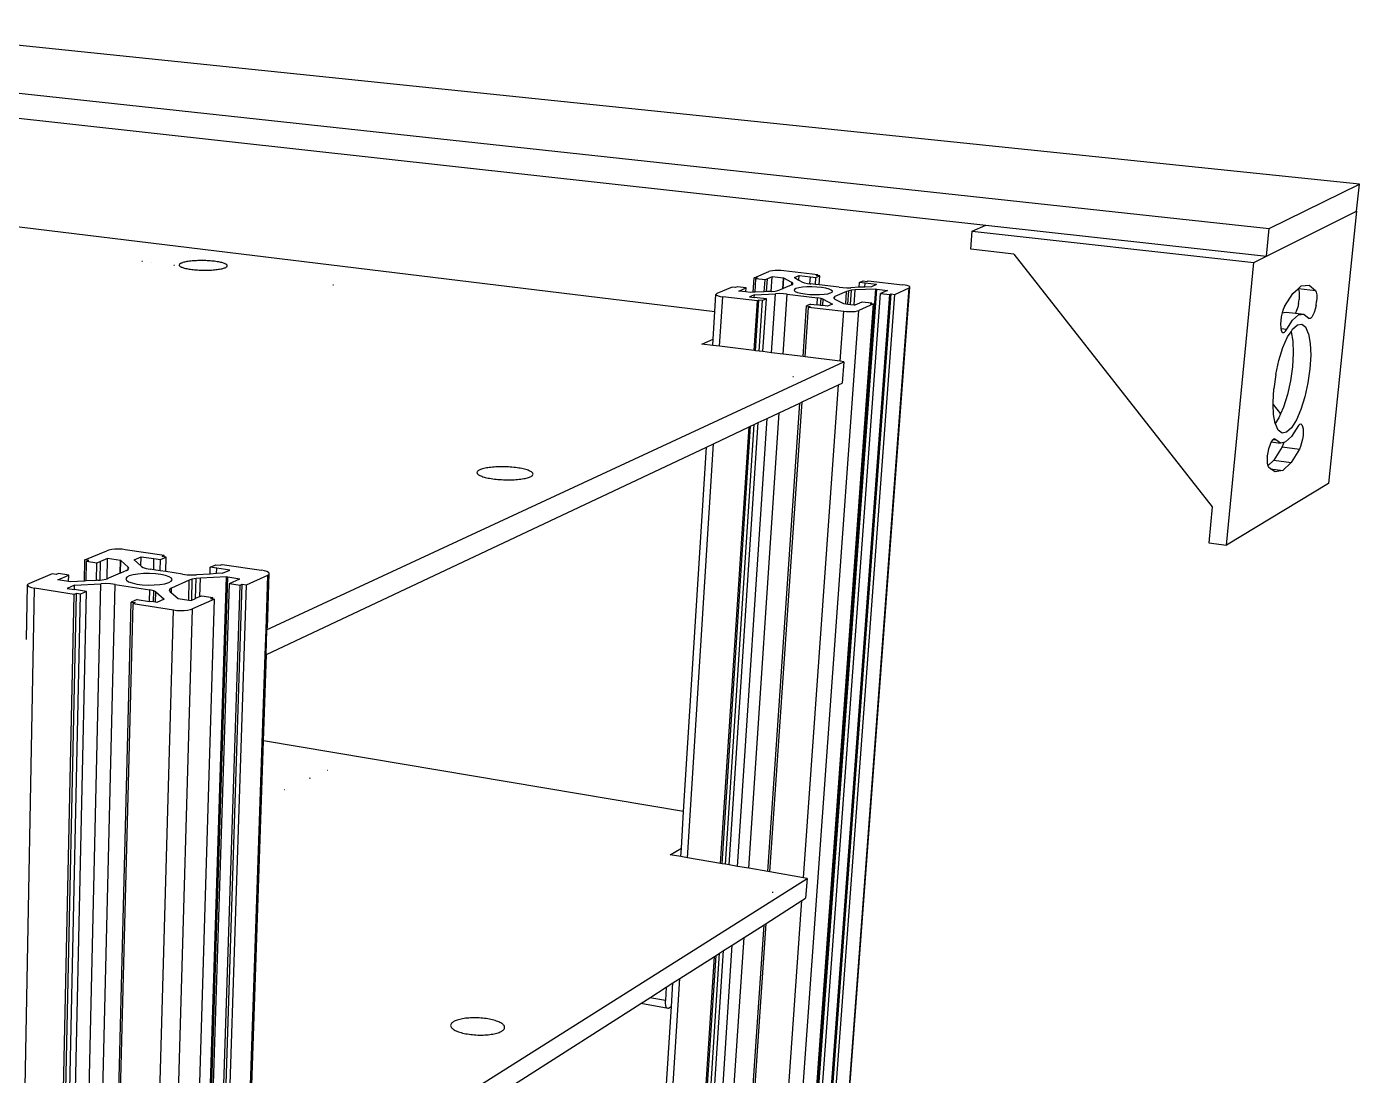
# Model space of a CAD drawing. Header units: millimetres. Extents: x -7 to 1163, y -7 to 637.
# Drawn here: x 919.7 to 1162.8, y 402.5 to 593.7 of the extents above; entities that cross this region are included whole.
import ezdxf

# ---------------------------------------------------------------- set-up
doc = ezdxf.new("R2010")
doc.units = ezdxf.units.MM

msp = doc.modelspace()

# ---------------------------------------------------------------- linework, layer by layer
for p, q in [((1162.8258, 564.99481), (885.41613, 593.71855)), ((899.83535, 583.61643), (1146.37441, 556.93734)), ((907.21116, 578.2825), (1094.67636, 557.53649)), ((1146.37441, 556.93734), (1162.8258, 564.99481)), ((1162.31871, 560.09403), (1162.8258, 564.99481)), ((897.99615, 559.68514), (1045.27175, 541.81738)), ((1145.87805, 551.8702), (1162.31871, 560.09403)), ((1162.31871, 560.09403), (1157.17948, 510.42585)), ((1092.2016, 556.44937), (1094.67636, 557.53649)), ((1094.67636, 557.53649), (1145.87805, 551.8702)), ((1145.87805, 551.8702), (1146.37441, 556.93734)), ((1091.9409, 553.14263), (1092.2016, 556.44937)), ((1092.2016, 556.44937), (1143.59387, 550.72762)), ((1099.7932, 552.25552), (1091.9409, 553.14263)), ((1099.7932, 552.25552), (1135.99153, 506.15686)), ((1143.59387, 550.72762), (1145.87805, 551.8702)), ((940.8788, 550.89457), (940.71981, 550.91416)), ((942.57588, 550.68545), (942.53967, 550.68991)), ((946.68957, 550.17853), (946.59158, 550.19061)), ((947.55128, 550.24324), (947.56724, 550.18576)), ((947.57554, 550.35738), (947.55405, 550.30053)), ((947.56724, 550.18576), (947.60188, 550.12832)), ((947.61563, 550.41354), (947.57554, 550.35738)), ((947.60188, 550.12832), (947.65507, 550.07118)), ((947.67415, 550.46878), (947.61563, 550.41354)), ((947.65507, 550.07118), (947.7266, 550.01458)), ((947.75082, 550.52286), (947.67415, 550.46878)), ((947.7266, 550.01458), (947.81616, 549.95877)), ((947.84531, 550.57556), (947.75082, 550.52286)), ((947.81616, 549.95877), (947.92339, 549.90398)), ((947.95721, 550.62667), (947.84531, 550.57556)), ((947.92339, 549.90398), (948.04784, 549.85045)), ((947.95721, 550.62667), (948.08555, 550.67574)), ((948.04784, 549.85045), (948.18899, 549.79841)), ((948.23119, 550.72311), (948.08555, 550.67574)), ((948.18899, 549.79841), (948.34624, 549.74809)), ((948.39209, 550.76809), (948.23119, 550.72311)), ((948.34624, 549.74809), (948.51892, 549.69971)), ((948.56802, 550.81064), (948.39209, 550.76809)), ((948.51892, 549.69971), (948.70629, 549.65347)), ((948.75824, 550.85059), (948.56802, 550.81064)), ((948.70629, 549.65347), (948.90757, 549.60958)), ((948.96192, 550.88776), (948.75824, 550.85059)), ((948.90757, 549.60958), (949.12188, 549.56822)), ((949.17819, 550.92201), (948.96192, 550.88776)), ((949.12188, 549.56822), (949.34832, 549.52958)), ((949.40614, 550.95317), (949.17819, 550.92201)), ((949.34832, 549.52958), (949.5859, 549.49382)), ((949.64479, 550.98114), (949.40614, 550.95317)), ((949.5859, 549.49382), (949.8336, 549.4611)), ((949.89312, 551.00578), (949.64479, 550.98114)), ((949.8336, 549.4611), (950.09037, 549.43157)), ((950.15008, 551.02699), (949.89312, 551.00578)), ((950.09037, 549.43157), (950.35509, 549.40534)), ((950.41457, 551.04469), (950.15008, 551.02699)), ((950.68549, 551.0588), (950.41457, 551.04469)), ((950.96167, 551.06926), (950.68549, 551.0588)), ((951.24195, 551.07603), (950.96167, 551.06926)), ((951.52514, 551.07908), (951.24195, 551.07603)), ((951.81003, 551.07839), (951.52514, 551.07908)), ((952.09544, 551.07398), (951.81003, 551.07839)), ((952.38014, 551.06585), (952.09544, 551.07398)), ((952.66293, 551.05404), (952.38014, 551.06585)), ((952.94261, 551.03861), (952.66293, 551.05404)), ((953.218, 551.01961), (952.94261, 551.03861)), ((953.48793, 550.99713), (953.218, 551.01961)), ((953.75126, 550.97126), (953.48793, 550.99713)), ((954.00685, 550.9421), (953.75126, 550.97126)), ((954.25364, 550.90979), (954.00685, 550.9421)), ((954.22428, 549.42155), (954.46392, 549.44989)), ((954.49056, 550.87445), (954.25364, 550.90979)), ((954.46392, 549.44989), (954.6926, 549.48145)), ((954.71661, 550.83624), (954.49056, 550.87445)), ((954.6926, 549.48145), (954.90933, 549.51611)), ((954.93082, 550.79532), (954.71661, 550.83624)), ((954.90933, 549.51611), (955.11319, 549.55371)), ((955.13228, 550.75185), (954.93082, 550.79532)), ((955.11319, 549.55371), (955.3033, 549.59409)), ((955.32012, 550.70603), (955.13228, 550.75185)), ((955.3033, 549.59409), (955.47886, 549.63708)), ((955.49353, 550.65804), (955.32012, 550.70603)), ((955.47886, 549.63708), (955.6391, 549.68248)), ((955.65176, 550.60809), (955.49353, 550.65804)), ((955.6391, 549.68248), (955.78334, 549.7301)), ((955.79414, 550.55639), (955.65176, 550.60809)), ((955.78334, 549.7301), (955.91099, 549.77974)), ((955.92005, 550.50317), (955.79414, 550.55639)), ((955.91099, 549.77974), (956.02149, 549.83117)), ((956.02893, 550.44863), (955.92005, 550.50317)), ((956.02149, 549.83117), (956.11438, 549.88418)), ((956.12031, 550.39303), (956.02893, 550.44863)), ((956.11438, 549.88418), (956.18928, 549.93853)), ((956.19379, 550.33658), (956.12031, 550.39303)), ((956.18928, 549.93853), (956.26461, 549.99351)), ((956.24904, 550.27955), (956.19379, 550.33658)), ((956.28581, 550.22216), (956.24904, 550.27955)), ((956.26461, 549.99351), (956.30268, 550.04981)), ((956.30393, 550.16466), (956.28581, 550.22216)), ((956.30268, 550.04981), (956.30393, 550.10674)), ((956.30393, 550.10674), (956.30393, 550.16466)), ((1138.5843, 499.18169), (1143.59387, 550.72762)), ((950.35509, 549.40534), (950.62662, 549.38255)), ((950.62662, 549.38255), (950.90378, 549.36328)), ((950.90378, 549.36328), (951.18539, 549.34762)), ((951.18539, 549.34762), (951.47021, 549.33564)), ((951.47021, 549.33564), (951.75702, 549.32739)), ((951.75702, 549.32739), (952.04458, 549.3229)), ((952.04458, 549.3229), (952.33164, 549.32221)), ((952.33164, 549.32221), (952.61695, 549.3253)), ((952.61695, 549.3253), (952.89929, 549.33217)), ((952.89929, 549.33217), (953.17743, 549.34279)), ((953.17743, 549.34279), (953.45016, 549.35711)), ((953.45016, 549.35711), (953.71631, 549.37506)), ((953.71631, 549.37506), (953.97472, 549.39658)), ((953.97472, 549.39658), (954.22428, 549.42155)), ((1052.23149, 545.30097), (1052.40315, 547.94294)), ((1052.40315, 547.94294), (1055.0996, 549.08388)), ((1053.03748, 547.86821), (1052.40315, 547.94294)), ((1052.60266, 545.31778), (1052.76108, 547.75109)), ((1052.76108, 547.75109), (1053.03748, 547.86821)), ((1054.41282, 547.55636), (1052.76108, 547.75109)), ((1054.27072, 545.39333), (1054.41282, 547.55636)), ((1054.85398, 547.74401), (1054.41282, 547.55636)), ((1054.70047, 545.4128), (1054.85398, 547.74401)), ((1055.73418, 548.11841), (1054.85398, 547.74401)), ((1055.3767, 549.16625), (1055.0996, 549.08388)), ((1055.76389, 549.22784), (1055.3767, 549.16625)), ((1055.55778, 545.45163), (1055.73418, 548.11841)), ((1057.76733, 547.87945), (1055.73418, 548.11841)), ((1056.23481, 549.2645), (1055.76389, 549.22784)), ((1056.75749, 549.27375), (1056.23481, 549.2645)), ((1057.2965, 549.25497), (1056.75749, 549.27375)), ((1057.81529, 549.20942), (1057.2965, 549.25497)), ((1057.63743, 545.93705), (1057.76733, 547.87945)), ((1057.68933, 545.95941), (1057.81737, 547.87357)), ((1057.81737, 547.87357), (1057.76733, 547.87945)), ((1064.0323, 548.48286), (1057.81529, 549.20942)), ((1059.3263, 547.07438), (1057.81737, 547.87357)), ((1059.29943, 546.65303), (1059.3263, 547.07438)), ((1059.50497, 546.92913), (1059.3263, 547.07438)), ((1059.74686, 547.96327), (1059.76832, 547.97247)), ((1059.76832, 547.97247), (1060.63986, 548.34615)), ((1059.76832, 547.97247), (1060.58409, 547.5245)), ((1060.58409, 547.5245), (1060.63986, 548.34615)), ((1060.58409, 547.5245), (1061.27394, 547.16298)), ((1060.63986, 548.34615), (1062.67602, 548.10765)), ((1061.27394, 547.16298), (1061.62868, 547.02625)), ((1061.62868, 547.02625), (1062.13491, 546.90689)), ((1062.58895, 546.83857), (1062.67602, 548.10765)), ((1062.67602, 548.10765), (1063.69566, 547.98822)), ((1063.6077, 546.71305), (1063.69566, 547.98822)), ((1063.69566, 547.98822), (1064.39887, 548.29188)), ((1063.76208, 548.36635), (1064.0323, 548.48286)), ((1064.02215, 548.33594), (1063.76208, 548.36635)), ((1064.02215, 548.33594), (1064.0323, 548.48286)), ((1064.39887, 548.29188), (1064.02215, 548.33594)), ((1064.28408, 546.63339), (1064.39887, 548.29188)), ((1071.57156, 546.20152), (1071.6331, 547.05848)), ((1071.6331, 547.05848), (1072.3288, 547.36455)), ((1072.66187, 546.93798), (1071.6331, 547.05848)), ((1072.3288, 547.36455), (1072.97104, 547.28945)), ((1072.97104, 547.28945), (1073.23791, 547.40703)), ((1073.23791, 547.40703), (1079.47734, 546.67753)), ((975.71602, 546.6017), (975.55956, 546.62098)), ((1045.27175, 541.81738), (1045.46257, 544.86653)), ((1045.4759, 544.97634), (1045.46257, 544.86653)), ((1045.46257, 544.86653), (1045.59164, 544.75532)), ((1045.63053, 545.07727), (1045.4759, 544.97634)), ((1045.59164, 544.75532), (1045.85449, 544.65029)), ((1048.39295, 546.24613), (1045.63053, 545.07727)), ((1045.85449, 544.65029), (1046.23334, 544.55862)), ((1049.03058, 546.17031), (1048.39295, 546.24613)), ((1049.31071, 546.28901), (1049.03058, 546.17031)), ((1050.96985, 546.09185), (1049.31071, 546.28901)), ((1049.62556, 545.52005), (1050.96985, 546.09185)), ((1050.92298, 545.36539), (1049.62556, 545.52005)), ((1049.66194, 203.17374), (1074.64908, 545.89526)), ((1049.70609, 203.16089), (1074.69997, 545.88928)), ((1049.81908, 203.12801), (1074.8302, 545.87398)), ((1050.43495, 202.94879), (1075.48747, 545.07179)), ((1050.92298, 545.36539), (1050.96985, 546.09185)), ((1051.67494, 545.27576), (1050.92298, 545.36539)), ((1052.47079, 544.84361), (1051.57302, 544.45869)), ((1052.23149, 545.30097), (1051.67494, 545.27576)), ((1051.78695, 200.97811), (1077.17706, 544.8726)), ((1052.03305, 201.23564), (1077.44453, 544.99261)), ((1052.60266, 545.31778), (1052.23149, 545.30097)), ((1052.439, 544.3551), (1052.47079, 544.84361)), ((1052.47079, 544.84361), (1052.49283, 544.85306)), ((1052.49283, 544.85306), (1056.32076, 545.03312)), ((1052.59691, 201.0712), (1078.09489, 544.91598)), ((1054.27072, 545.39333), (1052.60266, 545.31778)), ((1054.70047, 545.4128), (1054.27072, 545.39333)), ((1055.55778, 545.45163), (1054.70047, 545.4128)), ((1055.02191, 203.61374), (1080.72824, 546.10007)), ((1055.63675, 545.4552), (1055.55778, 545.45163)), ((1055.60678, 534.28533), (1056.32076, 545.03312)), ((1055.63675, 545.4552), (1056.26286, 545.51033)), ((1056.26286, 545.51033), (1056.76976, 545.5991)), ((1057.0287, 545.04588), (1056.32076, 545.03312)), ((1056.76976, 545.5991), (1057.12289, 545.71539)), ((1057.75882, 545.01998), (1057.0287, 545.04588)), ((1057.63743, 545.93705), (1057.12289, 545.71539)), ((1057.44487, 234.57677), (1080.84709, 546.20175)), ((1057.68933, 545.95941), (1057.63743, 545.93705)), ((1059.29943, 546.65303), (1057.68933, 545.95941)), ((1057.7269, 534.02146), (1058.46168, 544.95716)), ((1058.46168, 544.95716), (1057.75882, 545.01998)), ((1058.46168, 544.95716), (1063.99691, 544.29872)), ((1059.29943, 546.65303), (1059.49592, 546.78541)), ((1059.49592, 546.78541), (1059.50497, 546.92913)), ((1059.76653, 545.8261), (1059.71481, 545.64595)), ((1059.71481, 545.64595), (1059.90081, 545.46123)), ((1060.05191, 545.98945), (1059.76653, 545.8261)), ((1059.90081, 545.46123), (1060.31236, 545.28452)), ((1060.55114, 546.12495), (1060.05191, 545.98945)), ((1060.31236, 545.28452), (1060.92182, 545.12795)), ((1061.23007, 546.22347), (1060.55114, 546.12495)), ((1060.92182, 545.12795), (1061.68779, 545.00226)), ((1062.04256, 546.27841), (1061.23007, 546.22347)), ((1061.68779, 545.00226), (1062.55794, 544.91615)), ((1062.93365, 546.28608), (1062.04256, 546.27841)), ((1062.13491, 546.90689), (1062.58895, 546.83857)), ((1062.55794, 544.91615), (1063.47261, 544.87557)), ((1062.58895, 546.83857), (1062.7582, 546.8131)), ((1063.6077, 546.71305), (1062.7582, 546.8131)), ((1063.84311, 546.24596), (1062.93365, 546.28608)), ((1063.47261, 544.87557), (1064.36892, 544.88333)), ((1064.28408, 546.63339), (1063.6077, 546.71305)), ((1064.70949, 546.16075), (1063.84311, 546.24596)), ((1067.91812, 546.2054), (1064.28408, 546.63339)), ((1064.36892, 544.88333), (1065.18528, 544.93889)), ((1065.47413, 546.03615), (1064.70949, 546.16075)), ((1065.18528, 544.93889), (1065.86567, 545.0384)), ((1066.08504, 545.88057), (1065.47413, 546.03615)), ((1065.86567, 545.0384), (1066.36356, 545.17499)), ((1066.50046, 545.70449), (1066.08504, 545.88057)), ((1066.36356, 545.17499), (1066.64517, 545.33924)), ((1066.69169, 545.51985), (1066.50046, 545.70449)), ((1066.64517, 545.33924), (1066.69169, 545.51985)), ((1069.30016, 545.45542), (1067.14072, 544.50307)), ((1067.91812, 546.2054), (1068.62015, 546.1432)), ((1068.62015, 546.1432), (1069.34815, 546.11754)), ((1069.13955, 543.19401), (1069.30016, 545.45542)), ((1069.68624, 545.58109), (1069.30016, 545.45542)), ((1069.34815, 546.11754), (1070.05218, 546.13018)), ((1069.51322, 543.14946), (1069.68624, 545.58109)), ((1070.20493, 545.66569), (1069.68624, 545.58109)), ((1070.02111, 543.08892), (1070.20493, 545.66569)), ((1071.57156, 546.20152), (1070.05218, 546.13018)), ((1070.83889, 545.71604), (1070.20493, 545.66569)), ((1070.64556, 543.01449), (1070.83889, 545.71604)), ((1074.64908, 545.89526), (1070.83889, 545.71604)), ((1072.61224, 546.25038), (1071.57156, 546.20152)), ((1072.61224, 546.25038), (1072.66187, 546.93798)), ((1073.84639, 546.30832), (1072.61224, 546.25038)), ((1074.72255, 546.69661), (1072.66187, 546.93798)), ((1074.72255, 546.69661), (1073.84639, 546.30832)), ((1074.64908, 545.89526), (1074.69997, 545.88928)), ((1074.69997, 545.88928), (1074.8302, 545.87398)), ((1074.8302, 545.87398), (1076.77191, 545.64576)), ((1076.77191, 545.64576), (1075.48747, 545.07179)), ((1075.48747, 545.07179), (1077.17706, 544.8726)), ((1077.17706, 544.8726), (1077.44453, 544.99261)), ((1077.44453, 544.99261), (1078.09489, 544.91598)), ((1078.09489, 544.91598), (1080.72824, 546.10007)), ((1079.96212, 546.61002), (1079.47734, 546.67753)), ((1080.36515, 546.5223), (1079.96212, 546.61002)), ((1080.65896, 546.42031), (1080.36515, 546.5223)), ((1080.8234, 546.31099), (1080.65896, 546.42031)), ((1080.72824, 546.10007), (1080.84709, 546.20175)), ((1080.84709, 546.20175), (1080.8234, 546.31099)), ((1149.16199, 542.67558), (1150.71046, 545.09977)), ((1150.71046, 545.09977), (1151.65182, 545.92771)), ((1151.65182, 545.92771), (1151.72498, 545.99205)), ((1151.65182, 545.92771), (1151.75796, 545.68201)), ((1151.72498, 545.99205), (1152.239, 546.44414)), ((1151.72498, 545.99205), (1154.82375, 545.64138)), ((1151.75796, 545.68201), (1151.84227, 545.21239)), ((1151.86612, 544.62729), (1151.82796, 543.96654)), ((1151.84227, 545.21239), (1151.86612, 544.62729)), ((1152.239, 546.44414), (1153.64178, 546.62495)), ((1153.64178, 546.62495), (1154.82375, 545.64138)), ((1154.82375, 545.64138), (1154.96134, 545.31904)), ((1154.96134, 545.31904), (1155.04419, 544.84888)), ((1155.04419, 544.84888), (1155.06674, 544.26303)), ((1046.13373, 535.46438), (1046.70241, 544.4866)), ((1046.23334, 544.55862), (1046.70241, 544.4866)), ((1053.01015, 543.73034), (1046.70241, 544.4866)), ((1049.45779, 203.15037), (1074.22052, 543.17503)), ((1051.57302, 544.45869), (1052.439, 544.3551)), ((1052.41943, 534.68204), (1053.01015, 543.73034)), ((1054.66545, 544.08879), (1052.439, 544.3551)), ((1052.68943, 534.64844), (1053.29115, 543.8515)), ((1053.29115, 543.8515), (1053.01015, 543.73034)), ((1053.93681, 543.77414), (1053.29115, 543.8515)), ((1053.33278, 534.56836), (1053.93681, 543.77414)), ((1054.66545, 544.08879), (1053.93681, 543.77414)), ((1054.03265, 534.48126), (1054.66545, 544.08879)), ((1061.34502, 533.57114), (1061.97784, 542.8107)), ((1061.72796, 533.52347), (1062.35158, 542.61037)), ((1062.6988, 543.12788), (1061.97784, 542.8107)), ((1061.97784, 542.8107), (1062.62913, 542.73267)), ((1062.62913, 542.73267), (1062.35158, 542.61037)), ((1062.35158, 542.61037), (1068.75909, 541.84215)), ((1062.6988, 543.12788), (1063.90594, 542.98349)), ((1063.90594, 542.98349), (1063.99691, 544.29872)), ((1064.55883, 542.9054), (1063.90594, 542.98349)), ((1064.64684, 544.17346), (1063.99691, 544.29872)), ((1064.55883, 542.9054), (1064.64684, 544.17346)), ((1064.94372, 542.85936), (1064.55883, 542.9054)), ((1065.02666, 544.05209), (1064.64684, 544.17346)), ((1064.94372, 542.85936), (1065.02666, 544.05209)), ((1065.82585, 542.75384), (1064.94372, 542.85936)), ((1065.02666, 544.05209), (1066.70687, 543.14428)), ((1066.70687, 543.14428), (1065.82585, 542.75384)), ((1066.94666, 544.36812), (1066.94209, 544.22127)), ((1066.94209, 544.22127), (1067.11211, 544.09597)), ((1067.14072, 544.50307), (1066.94666, 544.36812)), ((1067.11211, 544.09597), (1067.14072, 544.50307)), ((1067.11211, 544.09597), (1067.16198, 544.05921)), ((1067.16198, 544.05921), (1068.74452, 543.24109)), ((1068.74452, 543.24109), (1069.13955, 543.19401)), ((1069.13955, 543.19401), (1069.51322, 543.14946)), ((1069.51322, 543.14946), (1070.02111, 543.08892)), ((1070.02111, 543.08892), (1070.64556, 543.01449)), ((1070.64556, 543.01449), (1070.83344, 542.9921)), ((1070.83344, 542.9921), (1072.1404, 543.57612)), ((1074.22052, 543.17503), (1071.55125, 541.97558)), ((1072.1404, 543.57612), (1073.8378, 543.37442)), ((1073.8378, 543.37442), (1073.56667, 543.25278)), ((1073.56667, 543.25278), (1073.82671, 543.22186)), ((1073.82671, 543.22186), (1073.8378, 543.37442)), ((1073.82671, 543.22186), (1074.22052, 543.17503)), ((1148.93559, 542.15732), (1148.7535, 541.57854)), ((1149.16199, 542.67558), (1148.93559, 542.15732)), ((1151.58019, 542.59949), (1151.3874, 541.98579)), ((1151.73044, 543.27499), (1151.58019, 542.59949)), ((1151.73044, 543.27499), (1151.82796, 543.96654)), ((1154.77874, 542.23232), (1154.586, 541.61765)), ((1154.92932, 542.90884), (1154.77874, 542.23232)), ((1154.92932, 542.90884), (1155.02755, 543.60139)), ((1155.06674, 544.26303), (1155.02755, 543.60139)), ((1044.9563, 536.77677), (1045.27175, 541.81738)), ((1046.5839, 194.77074), (1071.55125, 541.97558)), ((1068.11276, 532.7288), (1068.75909, 541.84215)), ((1068.75909, 541.84215), (1069.29664, 541.79367)), ((1069.29664, 541.79367), (1069.85394, 541.77367)), ((1069.85394, 541.77367), (1070.39282, 541.78352)), ((1070.39282, 541.78352), (1070.87636, 541.82255)), ((1070.87636, 541.82255), (1071.27149, 541.88807)), ((1071.27149, 541.88807), (1071.55125, 541.97558)), ((1148.48822, 540.14489), (1148.45051, 539.47518)), ((1148.58674, 540.84707), (1148.48822, 540.14489)), ((1148.73935, 541.53357), (1148.58674, 540.84707)), ((1148.7535, 541.57854), (1148.73935, 541.53357)), ((1148.7535, 541.57854), (1149.46648, 541.67803)), ((1149.46648, 541.67803), (1151.16785, 541.48179)), ((1149.59409, 538.5626), (1150.65777, 540.23575)), ((1150.65777, 540.23575), (1151.70956, 541.17079)), ((1151.3874, 541.98579), (1151.16785, 541.48179)), ((1151.16785, 541.48179), (1152.67699, 541.30771)), ((1151.70956, 541.17079), (1152.67699, 541.30771)), ((1152.67699, 541.30771), (1153.67801, 540.49319)), ((1153.89422, 540.52429), (1153.67801, 540.49319)), ((1154.12824, 540.73353), (1153.89422, 540.52429)), ((1154.36416, 541.10647), (1154.12824, 540.73353)), ((1154.586, 541.61765), (1154.36416, 541.10647)), ((1148.45051, 539.47518), (1148.47614, 538.88375)), ((1148.47614, 538.88375), (1148.51204, 538.68902)), ((1148.51204, 538.68902), (1149.59409, 538.5626)), ((1148.51204, 538.68902), (1148.56328, 538.41096)), ((1148.56328, 538.41096), (1148.70589, 538.08893)), ((1148.70589, 538.08893), (1148.89415, 537.93936)), ((1148.89415, 537.93936), (1149.11518, 537.97215)), ((1149.11518, 537.97215), (1149.3539, 538.18479)), ((1149.3539, 538.18479), (1149.59409, 538.5626)), ((1149.74191, 537.15552), (1150.3585, 538.10397)), ((1150.3585, 538.10397), (1150.63972, 538.57004)), ((1150.3585, 538.10397), (1150.67648, 536.36122)), ((1150.63972, 538.57004), (1151.52802, 539.36263)), ((1151.52802, 539.36263), (1152.3457, 539.48189)), ((1152.3457, 539.48189), (1153.03721, 538.92358)), ((1153.55626, 537.72981), (1153.03721, 538.92358)), ((1153.55626, 537.72981), (1153.86879, 535.9851)), ((1042.88121, 535.8692), (1044.9563, 536.77677)), ((1044.8839, 535.61994), (1042.88121, 535.8692)), ((1044.8839, 535.61994), (1044.9563, 536.77677)), ((1046.13373, 535.46438), (1044.8839, 535.61994)), ((1052.41943, 534.68204), (1046.13373, 535.46438)), ((1148.16381, 532.88164), (1148.89694, 535.2148)), ((1148.89694, 535.2148), (1149.74191, 537.15552)), ((1150.67648, 536.36122), (1150.7674, 534.18864)), ((1153.86879, 535.9851), (1153.95489, 533.8098)), ((963.49223, 483.75804), (1068.77696, 532.64613)), ((1052.68943, 534.64844), (1052.41943, 534.68204)), ((1053.33278, 534.56836), (1052.68943, 534.64844)), ((1054.03265, 534.48126), (1053.33278, 534.56836)), ((1055.60678, 534.28533), (1054.03265, 534.48126)), ((1057.7269, 534.02146), (1055.60678, 534.28533)), ((1061.34502, 533.57114), (1057.7269, 534.02146)), ((1061.72796, 533.52347), (1061.34502, 533.57114)), ((1068.11276, 532.7288), (1061.72796, 533.52347)), ((1068.77696, 532.64613), (1068.11276, 532.7288)), ((1068.77696, 532.64613), (1068.5003, 528.75835)), ((1147.59381, 530.31829), (1148.16381, 532.88164)), ((1150.7674, 534.18864), (1150.62619, 531.73364)), ((1153.95489, 533.8098), (1153.80983, 531.35149)), ((1147.59381, 530.31829), (1147.22662, 527.70358)), ((1150.62619, 531.73364), (1150.26305, 529.16095)), ((1153.80983, 531.35149), (1153.44407, 528.77515)), ((1059.60237, 529.88316), (1059.50275, 529.89576)), ((1061.16364, 525.3005), (1067.80803, 528.43207)), ((1061.43464, 438.56678), (1067.80803, 528.43207)), ((1067.80803, 528.43207), (1068.5003, 528.75835)), ((1147.0874, 525.21958), (1147.22662, 527.70358)), ((1150.26305, 529.16095), (1149.7026, 526.64214)), ((1153.44407, 528.77515), (1152.88237, 526.25256)), ((1055.28384, 439.62383), (1061.16364, 525.3005)), ((1060.76572, 525.11296), (1061.16364, 525.3005)), ((1147.10568, 524.81121), (1147.0874, 525.21958)), ((1149.7026, 526.64214), (1148.9822, 524.34486)), ((1152.88237, 526.25256), (1152.16221, 523.95162)), ((1051.42875, 440.28635), (1057.00937, 523.34256)), ((1054.81103, 522.30646), (1057.00937, 523.34256)), ((1054.91489, 439.68724), (1060.76572, 525.11296)), ((1057.00937, 523.34256), (1060.76572, 525.11296)), ((1147.10568, 524.81121), (1148.4469, 523.10879)), ((1147.18505, 523.03814), (1147.10568, 524.81121)), ((1147.49767, 521.38288), (1147.18505, 523.03814)), ((1148.4469, 523.10879), (1148.14969, 522.42249)), ((1148.9822, 524.34486), (1148.4469, 523.10879)), ((1152.16221, 523.95162), (1151.33138, 522.02596)), ((1045.01332, 517.6887), (1051.5099, 520.7506)), ((1046.31411, 441.16533), (1051.5099, 520.7506)), ((1046.57432, 441.12061), (1051.78936, 520.88231)), ((1047.19435, 441.01406), (1052.45539, 521.19622)), ((1047.86882, 440.89815), (1053.18013, 521.5378)), ((1049.38577, 440.63745), (1054.81103, 522.30646)), ((1051.5099, 520.7506), (1051.78936, 520.88231)), ((1051.78936, 520.88231), (1052.45539, 521.19622)), ((1052.45539, 521.19622), (1053.18013, 521.5378)), ((1053.18013, 521.5378), (1054.81103, 522.30646)), ((1148.14969, 522.42249), (1147.49767, 521.38288)), ((1147.51172, 521.30849), (1147.49767, 521.38288)), ((1148.04374, 520.14695), (1147.51172, 521.30849)), ((1150.44511, 520.6053), (1149.56265, 519.78702)), ((1151.71058, 521.0372), (1150.42748, 518.97724)), ((1151.33138, 522.02596), (1150.44511, 520.6053)), ((1151.71058, 521.0372), (1151.94411, 521.25409)), ((1151.94411, 521.25409), (1152.15963, 521.29504)), ((1152.15963, 521.29504), (1152.34246, 521.15752)), ((1152.34246, 521.15752), (1152.48019, 520.85119)), ((1152.48019, 520.85119), (1152.56354, 520.39715)), ((1152.56354, 520.39715), (1152.58692, 519.82644)), ((1146.69974, 517.91458), (1146.47471, 517.39469)), ((1146.76841, 518.02431), (1146.69974, 517.91458)), ((1146.93956, 518.29778), (1146.76841, 518.02431)), ((1146.76841, 518.02431), (1148.41444, 517.81557)), ((1147.13687, 518.48037), (1146.93956, 518.29778)), ((1147.17775, 518.51821), (1147.13687, 518.48037)), ((1147.13687, 518.48037), (1147.58543, 518.4236)), ((1147.39804, 518.56103), (1147.17775, 518.51821)), ((1147.58543, 518.4236), (1147.39804, 518.56103)), ((1148.41444, 517.81557), (1147.58543, 518.4236)), ((1148.74355, 519.62939), (1148.04374, 520.14695)), ((1149.04568, 517.93971), (1148.41444, 517.81557)), ((1149.56265, 519.78702), (1148.74355, 519.62939)), ((1149.04568, 517.93971), (1148.94415, 517.61555)), ((1149.38386, 518.00621), (1149.04568, 517.93971)), ((1150.42748, 518.97724), (1149.38386, 518.00621)), ((1152.30268, 517.82576), (1152.11134, 517.21371)), ((1152.45187, 518.49563), (1152.30268, 517.82576)), ((1152.54882, 519.17793), (1152.45187, 518.49563)), ((1152.58692, 519.82644), (1152.54882, 519.17793)), ((963.47276, 479.25784), (1043.72368, 517.08088)), ((1039.5675, 450.66959), (1043.72368, 517.08088)), ((1040.25562, 442.20652), (1045.01332, 517.6887)), ((1043.72368, 517.08088), (1045.01332, 517.6887)), ((1146.03151, 515.40234), (1145.99489, 514.74611)), ((1146.12874, 516.09398), (1146.03151, 515.48607)), ((1146.03151, 515.40234), (1146.03151, 515.48607)), ((1146.27992, 516.77364), (1146.12874, 516.09398)), ((1146.47471, 517.39469), (1146.27992, 516.77364)), ((1148.72318, 517.10367), (1147.20356, 514.66602)), ((1148.94415, 517.61555), (1148.72318, 517.10367)), ((1148.72318, 517.10367), (1151.89081, 516.70094)), ((1151.89081, 516.70094), (1150.37636, 514.25865)), ((1152.11134, 517.21371), (1151.89081, 516.70094)), ((1002.53372, 513.0001), (1002.3778, 512.9363)), ((1002.70852, 513.06087), (1002.53372, 513.0001)), ((1002.90144, 513.11836), (1002.70852, 513.06087)), ((1003.11166, 513.17233), (1002.90144, 513.11836)), ((1003.33827, 513.22254), (1003.11166, 513.17233)), ((1003.58031, 513.2688), (1003.33827, 513.22254)), ((1003.83674, 513.3109), (1003.58031, 513.2688)), ((1004.10647, 513.34867), (1003.83674, 513.3109)), ((1004.38834, 513.38195), (1004.10647, 513.34867)), ((1004.68117, 513.4106), (1004.38834, 513.38195)), ((1004.98372, 513.4345), (1004.68117, 513.4106)), ((1005.29469, 513.45356), (1004.98372, 513.4345)), ((1005.61278, 513.46768), (1005.29469, 513.45356)), ((1005.93664, 513.47682), (1005.61278, 513.46768)), ((1006.26489, 513.48094), (1005.93664, 513.47682)), ((1006.59616, 513.48001), (1006.26489, 513.48094)), ((1006.92904, 513.47405), (1006.59616, 513.48001)), ((1007.26212, 513.46307), (1006.92904, 513.47405)), ((1007.594, 513.44713), (1007.26212, 513.46307)), ((1007.92328, 513.42629), (1007.594, 513.44713)), ((1008.24855, 513.40063), (1007.92328, 513.42629)), ((1008.56845, 513.37026), (1008.24855, 513.40063)), ((1008.88162, 513.33532), (1008.56845, 513.37026)), ((1009.18672, 513.29594), (1008.88162, 513.33532)), ((1009.48248, 513.2523), (1009.18672, 513.29594)), ((1009.76761, 513.20456), (1009.48248, 513.2523)), ((1010.04092, 513.15295), (1009.76761, 513.20456)), ((1010.30124, 513.09766), (1010.04092, 513.15295)), ((1010.54745, 513.03894), (1010.30124, 513.09766)), ((1010.7785, 512.97702), (1010.54745, 513.03894)), ((1010.99339, 512.91218), (1010.7785, 512.97702)), ((1145.99489, 514.74611), (1146.02132, 514.17019)), ((1146.02132, 514.17019), (1146.10892, 513.71387)), ((1146.10892, 513.71387), (1146.1314, 513.66569)), ((1147.20356, 514.66602), (1146.1314, 513.66569)), ((1146.1314, 513.66569), (1146.25161, 513.40814)), ((1146.64719, 513.12503), (1146.25161, 513.40814)), ((1146.64719, 513.12503), (1148.86504, 512.83855)), ((1147.45806, 512.54468), (1146.64719, 513.12503)), ((1147.20356, 514.66602), (1150.37636, 514.25865)), ((1150.37636, 514.25865), (1148.86504, 512.83855)), ((1001.87081, 512.50582), (1001.86125, 512.42897)), ((1001.86125, 512.42897), (1001.87356, 512.35152)), ((1001.90218, 512.58174), (1001.87081, 512.50582)), ((1001.87356, 512.35152), (1001.90772, 512.27379)), ((1001.95523, 512.65641), (1001.90218, 512.58174)), ((1001.90772, 512.27379), (1001.96359, 512.19613)), ((1002.02969, 512.7295), (1001.95523, 512.65641)), ((1001.96359, 512.19613), (1002.04096, 512.11886)), ((1002.12523, 512.80072), (1002.02969, 512.7295)), ((1002.04096, 512.11886), (1002.13951, 512.04231)), ((1002.24144, 512.86975), (1002.12523, 512.80072)), ((1002.13951, 512.04231), (1002.25883, 511.96682)), ((1002.3778, 512.9363), (1002.24144, 512.86975)), ((1002.25883, 511.96682), (1002.39843, 511.89271)), ((1002.39843, 511.89271), (1002.55772, 511.8203)), ((1002.55772, 511.8203), (1002.73605, 511.74991)), ((1002.73605, 511.74991), (1002.93264, 511.68183)), ((1002.93264, 511.68183), (1003.14667, 511.61636)), ((1003.14667, 511.61636), (1003.37723, 511.5538)), ((1003.37723, 511.5538), (1003.62333, 511.4944)), ((1003.62333, 511.4944), (1003.88393, 511.43843)), ((1003.88393, 511.43843), (1004.15789, 511.38613)), ((1004.15789, 511.38613), (1004.44405, 511.33774)), ((1004.44405, 511.33774), (1004.74118, 511.29346)), ((1004.74118, 511.29346), (1005.04799, 511.25348)), ((1005.04799, 511.25348), (1005.36315, 511.21799)), ((1005.36315, 511.21799), (1005.68531, 511.18713)), ((1005.68531, 511.18713), (1006.01307, 511.16104)), ((1006.01307, 511.16104), (1006.34502, 511.13984)), ((1006.34502, 511.13984), (1006.6797, 511.12362)), ((1006.6797, 511.12362), (1007.01568, 511.11245)), ((1007.01568, 511.11245), (1007.35149, 511.10638)), ((1007.35149, 511.10638), (1007.68568, 511.10544)), ((1007.68568, 511.10544), (1008.0168, 511.10963)), ((1008.0168, 511.10963), (1008.34341, 511.11893)), ((1008.34341, 511.11893), (1008.66409, 511.13331)), ((1008.66409, 511.13331), (1008.97745, 511.15269)), ((1008.97745, 511.15269), (1009.28215, 511.17699)), ((1009.28215, 511.17699), (1009.57685, 511.20611)), ((1009.57685, 511.20611), (1009.86029, 511.23993)), ((1009.86029, 511.23993), (1010.13123, 511.27828)), ((1010.13123, 511.27828), (1010.38852, 511.321)), ((1010.38852, 511.321), (1010.63105, 511.36791)), ((1010.63105, 511.36791), (1010.85777, 511.4188)), ((1010.85777, 511.4188), (1011.06771, 511.47345)), ((1011.1912, 512.84469), (1010.99339, 512.91218)), ((1011.06771, 511.47345), (1011.25998, 511.53162)), ((1011.37108, 512.77482), (1011.1912, 512.84469)), ((1011.25998, 511.53162), (1011.43375, 511.59305)), ((1011.53225, 512.70288), (1011.37108, 512.77482)), ((1011.43375, 511.59305), (1011.58829, 511.65748)), ((1011.674, 512.62917), (1011.53225, 512.70288)), ((1011.58829, 511.65748), (1011.72295, 511.72464)), ((1011.79571, 512.55401), (1011.674, 512.62917)), ((1011.72295, 511.72464), (1011.83716, 511.79422)), ((1011.89685, 512.47771), (1011.79571, 512.55401)), ((1011.83716, 511.79422), (1011.93045, 511.86592)), ((1011.97697, 512.4006), (1011.89685, 512.47771)), ((1011.93045, 511.86592), (1012.00242, 511.93945)), ((1012.0357, 512.32301), (1011.97697, 512.4006)), ((1012.00242, 511.93945), (1012.02819, 511.94884)), ((1012.02819, 511.94884), (1012.05279, 512.01447)), ((1012.07278, 512.24527), (1012.0357, 512.32301)), ((1012.05279, 512.01447), (1012.07549, 512.02272)), ((1012.08803, 512.16771), (1012.07278, 512.24527)), ((1012.07549, 512.02272), (1012.08803, 512.16771)), ((1148.86504, 512.83855), (1147.45806, 512.54468)), ((1157.17948, 510.42585), (1138.5843, 499.18169)), ((1135.99153, 506.15686), (1135.364, 499.62083)), ((935.22632, 498.40178), (934.71628, 498.31049)), ((935.8226, 498.45611), (935.22632, 498.40178)), ((936.46468, 498.46982), (935.8226, 498.45611)), ((937.10908, 498.44198), (936.46468, 498.46982)), ((937.71215, 498.37448), (937.10908, 498.44198)), ((1135.364, 499.62083), (1138.5843, 499.18169)), ((930.23783, 492.6581), (930.32272, 496.49525)), ((930.32272, 496.49525), (934.32715, 498.1884)), ((931.04862, 496.38422), (930.32272, 496.49525)), ((930.559, 492.67547), (930.6376, 496.21018)), ((930.6376, 496.21018), (931.04862, 496.38422)), ((932.5283, 495.92074), (930.6376, 496.21018)), ((933.18451, 496.19966), (932.5283, 495.92074)), ((933.10655, 492.8333), (933.18451, 496.19966)), ((934.49311, 496.75588), (933.18451, 496.19966)), ((934.71628, 498.31049), (934.32715, 498.1884)), ((934.40643, 493.08702), (934.49311, 496.75588)), ((936.82101, 496.40091), (934.49311, 496.75588)), ((936.76419, 494.07875), (936.82101, 496.40091)), ((936.87832, 496.39217), (936.82101, 496.40091)), ((936.82228, 494.10375), (936.87832, 496.39217)), ((938.21758, 495.20388), (936.87832, 496.39217)), ((944.83125, 497.29693), (937.71215, 498.37448)), ((939.28623, 496.52544), (939.31814, 496.53911)), ((939.28623, 496.52544), (939.31711, 496.49848)), ((939.31711, 496.49848), (939.31814, 496.53911)), ((939.31711, 496.49848), (940.56967, 495.40467)), ((939.31814, 496.53911), (940.61331, 497.09402)), ((940.56967, 495.40467), (940.61331, 497.09402)), ((940.61331, 497.09402), (942.94604, 496.73989)), ((942.89204, 494.71553), (942.94604, 496.73989)), ((942.94604, 496.73989), (944.11457, 496.5625)), ((944.05968, 494.53701), (944.11457, 496.5625)), ((944.11457, 496.5625), (945.15965, 497.01345)), ((944.42989, 497.124), (944.83125, 497.29693)), ((944.82488, 497.06416), (944.42989, 497.124)), ((944.82488, 497.06416), (944.83125, 497.29693)), ((945.15965, 497.01345), (944.82488, 497.06416)), ((945.0873, 494.3799), (945.15965, 497.01345)), ((924.35153, 493.97051), (920.22727, 492.2267)), ((925.08149, 493.85751), (924.35153, 493.97051)), ((925.49927, 494.03442), (925.08149, 493.85751)), ((925.39263, 492.88772), (927.3991, 493.74057)), ((927.3991, 493.74057), (925.49927, 494.03442)), ((927.37463, 492.57992), (927.3991, 493.74057)), ((932.45626, 492.77804), (932.5283, 495.92074)), ((936.76419, 494.07875), (934.67447, 493.17918)), ((936.82228, 494.10375), (936.76419, 494.07875)), ((937.92089, 494.57668), (936.82228, 494.10375)), ((937.92089, 494.57668), (938.20627, 494.751)), ((938.42366, 493.5879), (937.97278, 493.34431)), ((938.20627, 494.751), (938.21758, 495.20388)), ((938.20627, 494.751), (938.24358, 494.77379)), ((938.34462, 494.98773), (938.21758, 495.20388)), ((938.24358, 494.77379), (938.34462, 494.98773)), ((939.11805, 493.7899), (938.42366, 493.5879)), ((940.00853, 493.93675), (939.11805, 493.7899)), ((941.0347, 494.01862), (940.00853, 493.93675)), ((940.56967, 495.40467), (940.64864, 495.33571)), ((940.64864, 495.33571), (940.99609, 495.13227)), ((940.99609, 495.13227), (941.53927, 494.95463)), ((942.12725, 494.03005), (941.0347, 494.01862)), ((941.53927, 494.95463), (942.24131, 494.81501)), ((943.21251, 493.97026), (942.12725, 494.03005)), ((942.89204, 494.71553), (942.24131, 494.81501)), ((944.05968, 494.53701), (942.89204, 494.71553)), ((944.21725, 493.84326), (943.21251, 493.97026)), ((945.0873, 494.3799), (944.05968, 494.53701)), ((945.07349, 493.65753), (944.21725, 493.84326)), ((945.72301, 493.42554), (945.07349, 493.65753)), ((948.16212, 493.90981), (945.0873, 494.3799)), ((948.16212, 493.90981), (948.98082, 493.81711)), ((948.98082, 493.81711), (949.85383, 493.77886)), ((949.85383, 493.77886), (950.72116, 493.7977)), ((953.1822, 493.93551), (950.72116, 493.7977)), ((953.1822, 493.93551), (953.22004, 495.18023)), ((954.37055, 494.00206), (953.1822, 493.93551)), ((953.22004, 495.18023), (954.25574, 495.63554)), ((954.40134, 495.0009), (953.22004, 495.18023)), ((954.25574, 495.63554), (954.99312, 495.52384)), ((954.37055, 494.00206), (954.40134, 495.0009)), ((955.46229, 494.06319), (954.37055, 494.00206)), ((956.76837, 494.64157), (954.40134, 495.0009)), ((954.99312, 495.52384), (955.3903, 495.69871)), ((955.3903, 495.69871), (962.55892, 494.61316)), ((955.46229, 494.06319), (956.76837, 494.64157)), ((959.8041, 491.98577), (963.73743, 493.75282)), ((963.10977, 494.51263), (962.55892, 494.61316)), ((963.54874, 494.38198), (963.10977, 494.51263)), ((963.40099, 483.76951), (963.73743, 493.75282)), ((963.84587, 494.23006), (963.54874, 494.38198)), ((963.63853, 484.09071), (963.98072, 494.06716)), ((963.73743, 493.75282), (963.94383, 493.90438)), ((963.98072, 494.06716), (963.84587, 494.23006)), ((963.94383, 493.90438), (963.98072, 494.06716)), ((913.57629, 89.17862), (921.1573, 491.34402)), ((919.70394, 481.99857), (919.88651, 491.91132)), ((919.88651, 491.91132), (919.97313, 492.06801)), ((919.88651, 491.91132), (919.97231, 491.7457)), ((919.97231, 491.7457), (920.22597, 491.58872)), ((920.22727, 492.2267), (919.97313, 492.06801)), ((920.22597, 491.58872), (920.63012, 491.45169)), ((920.63012, 491.45169), (921.1573, 491.34402)), ((928.38869, 490.21248), (921.1573, 491.34402)), ((923.94491, 90.83959), (933.26391, 492.16075)), ((927.37463, 492.57992), (925.39263, 492.88772)), ((926.13778, 90.60875), (935.83262, 492.04728)), ((928.43806, 491.87763), (927.09516, 491.30228)), ((927.09516, 491.30228), (928.42126, 491.0954)), ((927.74059, 492.52309), (927.37463, 492.57992)), ((930.23783, 492.6581), (927.74059, 492.52309)), ((928.42126, 491.0954), (928.43806, 491.87763)), ((928.42126, 491.0954), (928.45379, 491.09033)), ((928.43806, 491.87763), (928.47101, 491.89175)), ((928.45379, 491.09033), (928.47101, 491.89175)), ((930.64183, 490.74899), (928.45379, 491.09033)), ((928.47101, 491.89175), (933.26391, 492.16075)), ((930.559, 492.67547), (930.23783, 492.6581)), ((932.45626, 492.77804), (930.559, 492.67547)), ((932.6949, 492.79095), (932.45626, 492.77804)), ((932.6949, 492.79095), (933.10655, 492.8333)), ((933.10655, 492.8333), (933.4946, 492.87322)), ((934.13718, 492.1798), (933.26391, 492.16075)), ((933.4946, 492.87322), (934.16984, 493.00568)), ((935.01316, 492.14111), (934.13718, 492.1798)), ((934.16984, 493.00568), (934.40643, 493.08702)), ((934.40643, 493.08702), (934.67447, 493.17918)), ((935.83262, 492.04728), (935.01316, 492.14111)), ((935.83262, 492.04728), (942.18739, 491.06306)), ((937.97278, 493.34431), (937.79663, 493.07558)), ((937.79663, 493.07558), (937.90795, 492.79993)), ((937.90795, 492.79993), (938.29994, 492.53617)), ((938.29994, 492.53617), (938.94652, 492.30237)), ((938.94652, 492.30237), (939.80393, 492.11466)), ((939.80393, 492.11466), (940.81361, 491.98602)), ((940.81361, 491.98602), (941.90627, 491.92539)), ((941.90627, 491.92539), (943.0067, 491.93698)), ((943.0067, 491.93698), (944.03912, 492.01999)), ((943.5935, 93.45911), (956.19026, 493.44746)), ((943.64321, 93.44094), (956.24875, 493.43854)), ((943.77042, 93.39444), (956.39845, 493.41571)), ((944.03912, 492.01999), (944.93253, 492.16864)), ((944.06779, 93.28574), (956.71214, 492.21851)), ((944.93253, 492.16864), (945.62576, 492.37263)), ((945.62576, 492.37263), (946.0717, 492.61785)), ((945.64443, 90.35178), (958.65586, 491.92095)), ((946.12125, 493.16291), (945.72301, 493.42554)), ((945.83797, 491.16686), (945.74123, 490.9472)), ((945.82838, 490.82171), (945.83797, 491.16686)), ((946.15899, 491.36865), (945.83797, 491.16686)), ((945.99316, 90.71648), (959.05576, 492.10023)), ((946.0717, 492.61785), (946.24044, 492.88743)), ((946.24044, 492.88743), (946.12125, 493.16291)), ((946.13509, 490.51146), (946.15899, 491.36865)), ((949.38721, 492.79126), (946.15899, 491.36865)), ((946.6285, 90.48362), (959.8041, 491.98577)), ((949.28227, 489.17778), (949.38721, 492.79126)), ((949.9363, 492.97881), (949.38721, 492.79126)), ((949.82415, 489.1429), (949.9363, 492.97881)), ((950.62196, 493.10503), (949.9363, 492.97881)), ((950.51422, 489.45103), (950.62196, 493.10503)), ((951.42724, 493.18014), (950.62196, 493.10503)), ((951.32701, 489.81396), (951.42724, 493.18014)), ((956.19026, 493.44746), (951.42724, 493.18014)), ((956.19026, 493.44746), (956.24875, 493.43854)), ((956.24875, 493.43854), (956.39845, 493.41571)), ((956.39845, 493.41571), (958.63095, 493.07529)), ((956.71214, 492.21851), (958.63095, 493.07529)), ((956.71214, 492.21851), (958.65586, 491.92095)), ((958.65586, 491.92095), (959.05576, 492.10023)), ((959.05576, 492.10023), (959.8041, 491.98577)), ((919.7276, 86.87965), (928.38869, 490.21248)), ((920.0918, 87.24801), (928.80968, 490.39387)), ((920.72156, 87.01281), (929.55044, 490.27806)), ((921.72348, 90.54344), (930.64183, 490.74899)), ((928.80968, 490.39387), (928.38869, 490.21248)), ((928.70692, 89.65699), (938.78482, 488.83432)), ((929.55044, 490.27806), (928.80968, 490.39387)), ((930.64183, 490.74899), (929.55044, 490.27806)), ((939.86666, 489.30991), (938.78482, 488.83432)), ((938.78482, 488.83432), (939.5335, 488.71727)), ((939.5335, 488.71727), (939.11678, 488.53379)), ((939.86666, 489.30991), (942.13166, 488.95657)), ((941.82115, 93.22282), (954.00198, 489.38058)), ((942.13166, 488.95657), (942.18739, 491.06306)), ((942.8499, 488.84452), (942.13166, 488.95657)), ((942.90417, 490.87568), (942.18739, 491.06306)), ((942.8499, 488.84452), (942.90417, 490.87568)), ((943.24179, 488.78338), (942.8499, 488.84452)), ((943.29312, 490.69408), (942.90417, 490.87568)), ((943.24179, 488.78338), (943.29312, 490.69408)), ((943.46199, 488.74903), (943.24179, 488.78338)), ((943.29312, 490.69408), (944.78406, 489.33449)), ((944.78406, 489.33449), (943.46199, 488.74903)), ((945.74123, 490.9472), (945.82838, 490.82171)), ((945.82838, 490.82171), (945.90962, 490.70474)), ((945.90962, 490.70474), (946.13509, 490.51146)), ((946.13509, 490.51146), (947.33879, 489.47959)), ((947.33879, 489.47959), (949.28227, 489.17778)), ((949.28227, 489.17778), (949.74227, 489.10634)), ((949.74227, 489.10634), (949.82415, 489.1429)), ((949.82415, 489.1429), (950.51422, 489.45103)), ((954.00198, 489.38058), (949.99355, 487.58077)), ((951.32701, 489.81396), (950.51422, 489.45103)), ((951.32701, 489.81396), (951.70231, 489.98153)), ((951.70231, 489.98153), (953.65583, 489.67938)), ((953.65583, 489.67938), (953.24925, 489.4971)), ((953.24925, 489.4971), (953.64836, 489.43532)), ((953.64836, 489.43532), (953.65583, 489.67938)), ((953.64836, 489.43532), (954.00198, 489.38058)), ((928.85332, 83.97589), (939.11678, 488.53379)), ((935.09363, 81.13682), (946.48845, 487.3803)), ((938.09006, 81.54277), (949.99355, 487.58077)), ((939.11678, 488.53379), (946.48845, 487.3803)), ((946.48845, 487.3803), (947.11727, 487.30745)), ((947.11727, 487.30745), (947.78804, 487.27739)), ((947.78804, 487.27739), (948.45474, 487.2922)), ((948.45474, 487.2922), (949.07167, 487.35085)), ((949.07167, 487.35085), (949.59656, 487.4493)), ((949.59656, 487.4493), (949.99355, 487.58077)), ((963.63209, 483.90287), (963.63347, 483.9431)), ((963.2448, 479.20496), (963.40099, 483.76951)), ((963.49223, 483.75804), (963.33878, 479.27779)), ((963.49223, 483.75804), (963.40099, 483.76951)), ((959.64064, 373.87418), (963.2448, 479.20496)), ((962.93286, 463.51711), (963.47276, 479.25784)), ((963.33588, 479.19332), (963.2448, 479.20496)), ((963.33878, 479.27779), (963.33588, 479.19332)), ((963.33588, 479.19332), (963.47276, 479.25784)), ((959.8726, 374.29568), (962.93286, 463.51711)), ((1039.5675, 450.66959), (962.93286, 463.51711)), ((974.62563, 458.11737), (974.51911, 458.13542)), ((971.47923, 456.67308), (971.3366, 456.6974)), ((966.73485, 454.57095), (966.67153, 454.58184)), ((1039.1472, 443.95361), (1039.5675, 450.66959)), ((1037.12017, 442.74536), (1039.1472, 443.95361)), ((1039.05082, 442.41357), (1037.12017, 442.74536)), ((1039.05082, 442.41357), (1039.1472, 443.95361)), ((1040.25562, 442.20652), (1039.05082, 442.41357)), ((1046.31411, 441.16533), (1040.25562, 442.20652)), ((1046.57432, 441.12061), (1046.31411, 441.16533)), ((1047.19435, 441.01406), (1046.57432, 441.12061)), ((1047.86882, 440.89815), (1047.19435, 441.01406)), ((1049.38577, 440.63745), (1047.86882, 440.89815)), ((1051.42875, 440.28635), (1049.38577, 440.63745)), ((1054.91489, 439.68724), (1051.42875, 440.28635)), ((959.7281, 373.85895), (1062.07442, 438.45683)), ((1055.28384, 439.62383), (1054.91489, 439.68724)), ((1061.43464, 438.56678), (1055.28384, 439.62383)), ((1062.07442, 438.45683), (1061.43464, 438.56678)), ((1062.07442, 438.45683), (1061.81601, 434.8254)), ((1055.86618, 435.85882), (1055.71866, 435.88444)), ((1044.124, 194.48529), (1061.13867, 434.39358)), ((1054.6406, 430.25094), (1061.13867, 434.39358)), ((1061.13867, 434.39358), (1061.81601, 434.8254)), ((1038.51457, 200.23219), (1054.25162, 430.00295)), ((1038.59604, 196.45964), (1054.6406, 430.25094)), ((1050.58054, 427.66257), (1054.25162, 430.00295)), ((1054.25162, 430.00295), (1054.6406, 430.25094)), ((1033.48813, 201.32258), (1048.4329, 426.2934)), ((1035.36159, 201.15956), (1050.58054, 427.66257)), ((1046.84, 425.2779), (1048.4329, 426.2934)), ((1048.4329, 426.2934), (1050.58054, 427.66257)), ((1030.47337, 198.52842), (1045.20901, 424.23811)), ((1030.72997, 198.78812), (1045.48187, 424.41207)), ((1031.29016, 198.6223), (1046.13224, 424.82669)), ((1032.0786, 201.16126), (1046.84, 425.2779)), ((1038.86827, 420.19576), (1045.20901, 424.23811)), ((1045.20901, 424.23811), (1045.48187, 424.41207)), ((1045.48187, 424.41207), (1046.13224, 424.82669)), ((1046.13224, 424.82669), (1046.84, 425.2779)), ((1024.99863, 200.14997), (1038.86827, 420.19576)), ((1033.38344, 416.69908), (1036.39269, 418.61753)), ((1036.39269, 418.61753), (1036.24055, 416.16949)), ((1036.39269, 418.61753), (1037.61018, 419.39371)), ((1037.3395, 415.06862), (1037.61018, 419.39371)), ((1037.61018, 419.39371), (1038.86827, 420.19576)), ((1031.76606, 415.66796), (1033.38344, 416.69908)), ((1036.24055, 416.16949), (1033.38344, 416.69908)), ((1036.23836, 415.69944), (1036.24055, 416.16949)), ((973.37591, 378.4431), (1031.76606, 415.66796)), ((1026.57358, 243.04082), (1037.3395, 415.06862)), ((1036.73883, 414.74286), (1031.76606, 415.66796)), ((1036.2926, 415.29782), (1036.23836, 415.69944)), ((1036.3995, 414.99201), (1036.2926, 415.29782)), ((1036.55173, 414.80277), (1036.3995, 414.99201)), ((1036.73883, 414.74286), (1036.55173, 414.80277)), ((1036.93193, 414.81056), (1036.73883, 414.74286)), ((1037.3395, 415.06862), (1036.93193, 414.81056)), ((997.06761, 411.74235), (997.05708, 411.64069)), ((997.05708, 411.64069), (997.06763, 411.53824)), ((997.09915, 411.84279), (997.06761, 411.74235)), ((997.06763, 411.53824), (997.09922, 411.43542)), ((997.15156, 411.94156), (997.09915, 411.84279)), ((997.09922, 411.43542), (997.15174, 411.33269)), ((997.22458, 412.03826), (997.15156, 411.94156)), ((997.15174, 411.33269), (997.22498, 411.23048)), ((997.3179, 412.13247), (997.22458, 412.03826)), ((997.22498, 411.23048), (997.31865, 411.12924)), ((997.43109, 412.22379), (997.3179, 412.13247)), ((997.31865, 411.12924), (997.43235, 411.02939)), ((997.56367, 412.31184), (997.43109, 412.22379)), ((997.43235, 411.02939), (997.56562, 410.93137)), ((997.71506, 412.39625), (997.56367, 412.31184)), ((997.56562, 410.93137), (997.7179, 410.8356)), ((997.88459, 412.47665), (997.71506, 412.39625)), ((998.07155, 412.55271), (997.88459, 412.47665)), ((998.27512, 412.62412), (998.07155, 412.55271)), ((998.49442, 412.69056), (998.27512, 412.62412)), ((998.72854, 412.75176), (998.49442, 412.69056)), ((998.97645, 412.80746), (998.72854, 412.75176)), ((999.23711, 412.85744), (998.97645, 412.80746)), ((999.50941, 412.90147), (999.23711, 412.85744)), ((999.79218, 412.93938), (999.50941, 412.90147)), ((1000.08424, 412.97101), (999.79218, 412.93938)), ((1000.38435, 412.99622), (1000.08424, 412.97101)), ((1000.69122, 413.01491), (1000.38435, 412.99622)), ((1001.00357, 413.02701), (1000.69122, 413.01491)), ((1001.32007, 413.03246), (1001.00357, 413.02701)), ((1001.63939, 413.03123), (1001.32007, 413.03246)), ((1001.96017, 413.02334), (1001.63939, 413.03123)), ((1002.28106, 413.00882), (1001.96017, 413.02334)), ((1002.60069, 412.98772), (1002.28106, 413.00882)), ((1002.91773, 412.96014), (1002.60069, 412.98772)), ((1003.23082, 412.92619), (1002.91773, 412.96014)), ((1003.53865, 412.88601), (1003.23082, 412.92619)), ((1003.8399, 412.83978), (1003.53865, 412.88601)), ((1004.13329, 412.78767), (1003.8399, 412.83978)), ((1004.41759, 412.72992), (1004.13329, 412.78767)), ((1004.69158, 412.66677), (1004.41759, 412.72992)), ((1004.9541, 412.59847), (1004.69158, 412.66677)), ((1005.20401, 412.52533), (1004.9541, 412.59847)), ((1005.44027, 412.44763), (1005.20401, 412.52533)), ((1005.66185, 412.36572), (1005.44027, 412.44763)), ((1005.8678, 412.27994), (1005.66185, 412.36572)), ((1006.05724, 412.19064), (1005.8678, 412.27994)), ((1006.22934, 412.09821), (1006.05724, 412.19064)), ((1006.38337, 412.00304), (1006.22934, 412.09821)), ((1006.51864, 411.90553), (1006.38337, 412.00304)), ((1006.63457, 411.8061), (1006.51864, 411.90553)), ((1006.73065, 411.70517), (1006.63457, 411.8061)), ((1006.66055, 410.8011), (1006.75177, 410.89594)), ((1006.80645, 411.60316), (1006.73065, 411.70517)), ((1006.75177, 410.89594), (1006.82249, 410.99318)), ((1006.86163, 411.50053), (1006.80645, 411.60316)), ((1006.82249, 410.99318), (1006.87242, 411.09241)), ((1006.89594, 411.39769), (1006.86163, 411.50053)), ((1006.87242, 411.09241), (1006.90136, 411.19319)), ((1006.9092, 411.2951), (1006.89594, 411.39769)), ((1006.90136, 411.19319), (1006.9092, 411.2951)), ((997.7179, 410.8356), (997.88855, 410.74249)), ((997.88855, 410.74249), (998.07684, 410.65245)), ((998.07684, 410.65245), (998.28198, 410.56587)), ((998.28198, 410.56587), (998.5031, 410.48313)), ((998.5031, 410.48313), (998.73924, 410.40457)), ((998.73924, 410.40457), (998.98941, 410.33056)), ((998.98941, 410.33056), (999.25252, 410.2614)), ((999.25252, 410.2614), (999.52745, 410.1974)), ((999.52745, 410.1974), (999.81301, 410.13884)), ((999.81301, 410.13884), (1000.10798, 410.08597)), ((1000.10798, 410.08597), (1000.41108, 410.03903)), ((1000.41108, 410.03903), (1000.72099, 409.99823)), ((1000.72099, 409.99823), (1001.03639, 409.96373)), ((1001.03639, 409.96373), (1001.3559, 409.9357)), ((1001.3559, 409.9357), (1001.67814, 409.91425)), ((1001.67814, 409.91425), (1002.00171, 409.89948)), ((1002.00171, 409.89948), (1002.32521, 409.89146)), ((1002.32521, 409.89146), (1002.64724, 409.89021)), ((1002.64724, 409.89021), (1002.9664, 409.89575)), ((1002.9664, 409.89575), (1003.28131, 409.90805)), ((1003.28131, 409.90805), (1003.5906, 409.92706)), ((1003.5906, 409.92706), (1003.89293, 409.95269)), ((1003.89293, 409.95269), (1004.18699, 409.98483)), ((1004.18699, 409.98483), (1004.47152, 410.02334)), ((1004.47152, 410.02334), (1004.74527, 410.06805)), ((1004.74527, 410.06805), (1005.00708, 410.11876)), ((1005.00708, 410.11876), (1005.2558, 410.17526)), ((1005.2558, 410.17526), (1005.49038, 410.2373)), ((1005.49038, 410.2373), (1005.70979, 410.3046)), ((1005.70979, 410.3046), (1005.91312, 410.37687)), ((1005.91312, 410.37687), (1006.09947, 410.4538)), ((1006.09947, 410.4538), (1006.26807, 410.53504)), ((1006.26807, 410.53504), (1006.41819, 410.62026)), ((1006.41819, 410.62026), (1006.5492, 410.70907)), ((1006.5492, 410.70907), (1006.66055, 410.8011))]:
    msp.add_line(p, q)

doc.saveas('drawing.dxf')
